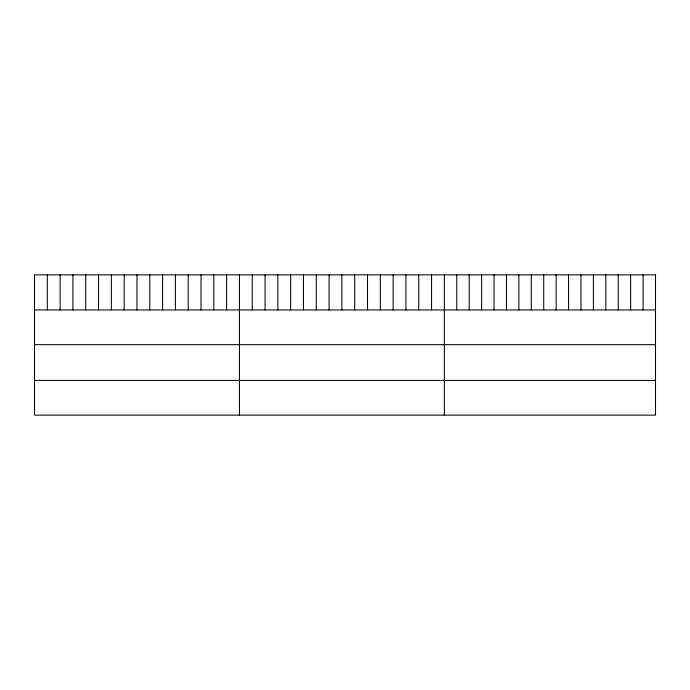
<?xml version="1.0" encoding="UTF-8"?>
<svg xmlns="http://www.w3.org/2000/svg" width="690" height="690" viewBox="0 0 690 690"><rect width="100%" height="100%" fill="white"/><g stroke="black" fill="none" stroke-linecap="round" stroke-linejoin="round"><path stroke-width="1.03" d="M34.5 309.939L655.5 309.939M34.5 344.664L655.5 344.664M34.5 380.432L655.5 380.432M643.08 274.853L643.08 309.939M630.66 274.853L630.66 309.939M618.24 274.853L618.24 309.939M605.82 274.853L605.82 309.939M593.4 274.853L593.4 309.939M580.98 274.853L580.98 309.939M568.56 274.853L568.56 309.939M556.14 274.853L556.14 309.939M543.72 274.853L543.72 309.939M531.3 274.853L531.3 309.939M518.88 274.853L518.88 309.939M506.46 274.853L506.46 309.939M494.04 274.853L494.04 309.939M481.62 274.853L481.62 309.939M469.2 274.853L469.2 309.939M456.78 274.853L456.78 309.939M444.36 274.853L444.36 415.147M431.552 274.853L431.552 309.939M418.744 274.853L418.744 309.939M405.936 274.853L405.936 309.939M393.128 274.853L393.128 309.939M380.319 274.853L380.319 309.939M367.511 274.853L367.511 309.939M354.703 274.853L354.703 309.939M341.895 274.853L341.895 309.939M329.087 274.853L329.087 309.939M316.279 274.853L316.279 309.939M303.471 274.853L303.471 309.939M290.663 274.853L290.663 309.939M277.854 274.853L277.854 309.939M265.046 274.853L265.046 309.939M252.238 274.853L252.238 309.939M239.43 274.853L239.43 415.147M226.622 274.853L226.622 309.939M213.814 274.853L213.814 309.939M201.006 274.853L201.006 309.939M188.197 274.853L188.197 309.939M175.389 274.853L175.389 309.939M162.581 274.853L162.581 309.939M149.773 274.853L149.773 309.939M136.965 274.853L136.965 309.939M124.157 274.853L124.157 309.939M111.349 274.853L111.349 309.939M98.541 274.853L98.541 309.939M85.733 274.853L85.733 309.939M72.924 274.853L72.924 309.939M60.116 274.853L60.116 309.939M47.308 274.853L47.308 309.939M655.5 274.853L34.5 274.853L34.5 415.147L655.5 415.147L655.5 274.853"/></g></svg>
